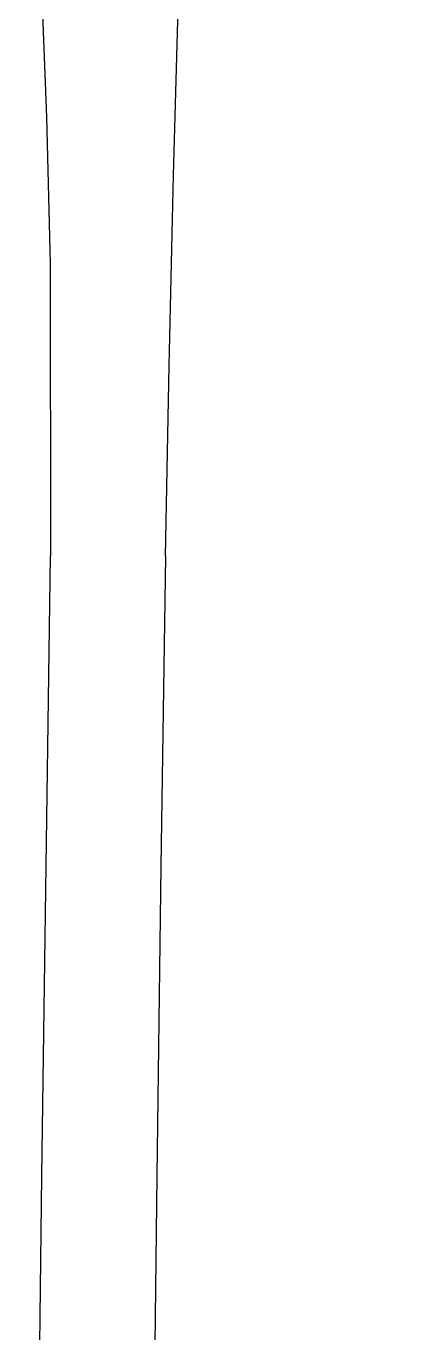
# Model space of a CAD drawing. Extents: x 403 to 503, y 484 to 637.
# Drawn here: x 413.847 to 414.892, y 547.062 to 550.591 of the extents above; entities that cross this region are included whole.
import ezdxf

# ---------------------------------------------------------------- set-up
doc = ezdxf.new("R2010")
doc.units = 0
doc.header["$MEASUREMENT"] = 0
doc.layers.add('1', color=4, linetype='Continuous')

# ---------------------------------------------------------------- blocks, each defined once
blk = doc.blocks.new('GRANDEE')
at = {"layer": '1', "color": 2, "linetype": 'Continuous'}
for points in [[(10.8665, 50.0869), (10.882, 49.6922), (10.8917, 49.2972), (10.8923, 48.5065)], [(10.8921, 31.7565), (10.8796, 32.5934), (10.8685, 33.4305), (10.8586, 34.2678), (10.8501, 35.1052), (10.8429, 35.9428), (10.837, 36.7804), (10.8324, 37.6182), (10.8292, 38.456), (10.8272, 39.2938), (10.8266, 40.1317), (10.8272, 40.9696), (10.8292, 41.8074), (10.8325, 42.6452), (10.8371, 43.4829), (10.843, 44.3206), (10.8503, 45.1581), (10.8588, 45.9955), (10.8687, 46.8327), (10.8923, 48.5065)]]:
    blk.add_lwpolyline(points, dxfattribs=at)
at = {"layer": '1', "color": 3, "linetype": 'Continuous'}
for points in [[(11.2031, 48.5065), (11.2125, 49.021), (11.2244, 49.5352), (11.2389, 50.0493), (11.256, 50.5632), (11.2756, 51.0768), (11.2977, 51.5903), (11.3224, 52.1034), (11.3496, 52.6164), (11.3793, 53.129), (11.4115, 53.6413), (11.4463, 54.1533), (11.4835, 54.6649), (11.5233, 55.1761), (11.5655, 55.687), (11.6103, 56.1975), (11.6575, 56.7075), (11.7072, 57.2171), (11.7594, 57.7262), (11.8711, 58.7429)], [(11.2031, 48.5065), (11.1906, 47.6696), (11.1794, 46.8326), (11.1695, 45.9953), (11.161, 45.1579), (11.1537, 44.3203), (11.1478, 43.4827), (11.1432, 42.6449), (11.1399, 41.8071), (11.1379, 40.9693), (11.1373, 40.1314), (11.1379, 39.2935), (11.1399, 38.4557), (11.1431, 37.6179), (11.1477, 36.7802), (11.1536, 35.9425), (11.1609, 35.105), (11.1694, 34.2676), (11.1792, 33.4304), (11.2029, 31.7565)]]:
    blk.add_lwpolyline(points, dxfattribs=at)

msp = doc.modelspace()

# ---------------------------------------------------------------- block references
at = {"layer": '1'}
msp.add_blockref('GRANDEE', (403.0209, 500.6528), dxfattribs=at)

doc.saveas('drawing.dxf')
